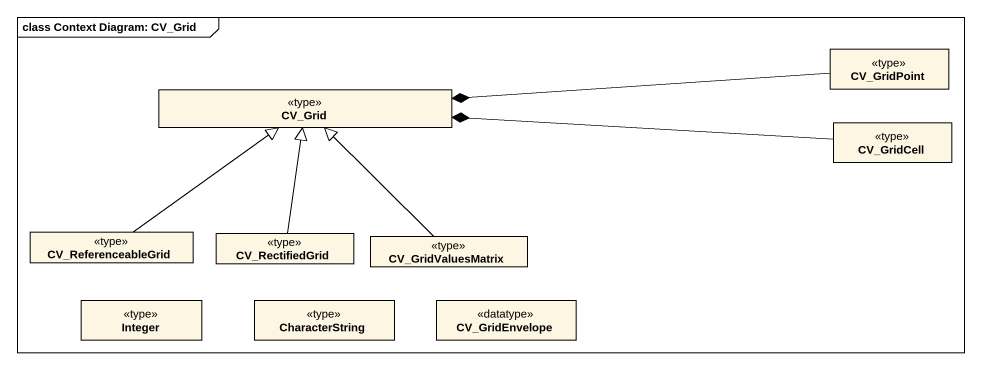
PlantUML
@startuml
mainframe class Context Diagram: CV_Grid
hide circle
hide empty members
class CV_GridPoint <<type>>
class CV_Grid <<type>>
class CV_GridCell <<type>>
class CV_ReferenceableGrid <<type>>
class CV_RectifiedGrid <<type>>
class CV_GridValuesMatrix <<type>>
class Integer <<type>>
class CharacterString <<type>>
class CV_GridEnvelope <<datatype>>
CV_GridPoint -left-* CV_Grid
CV_GridCell -left-* CV_Grid
CV_ReferenceableGrid -up-|> CV_Grid
CV_RectifiedGrid -up-|> CV_Grid
CV_GridValuesMatrix -up-|> CV_Grid
@enduml
